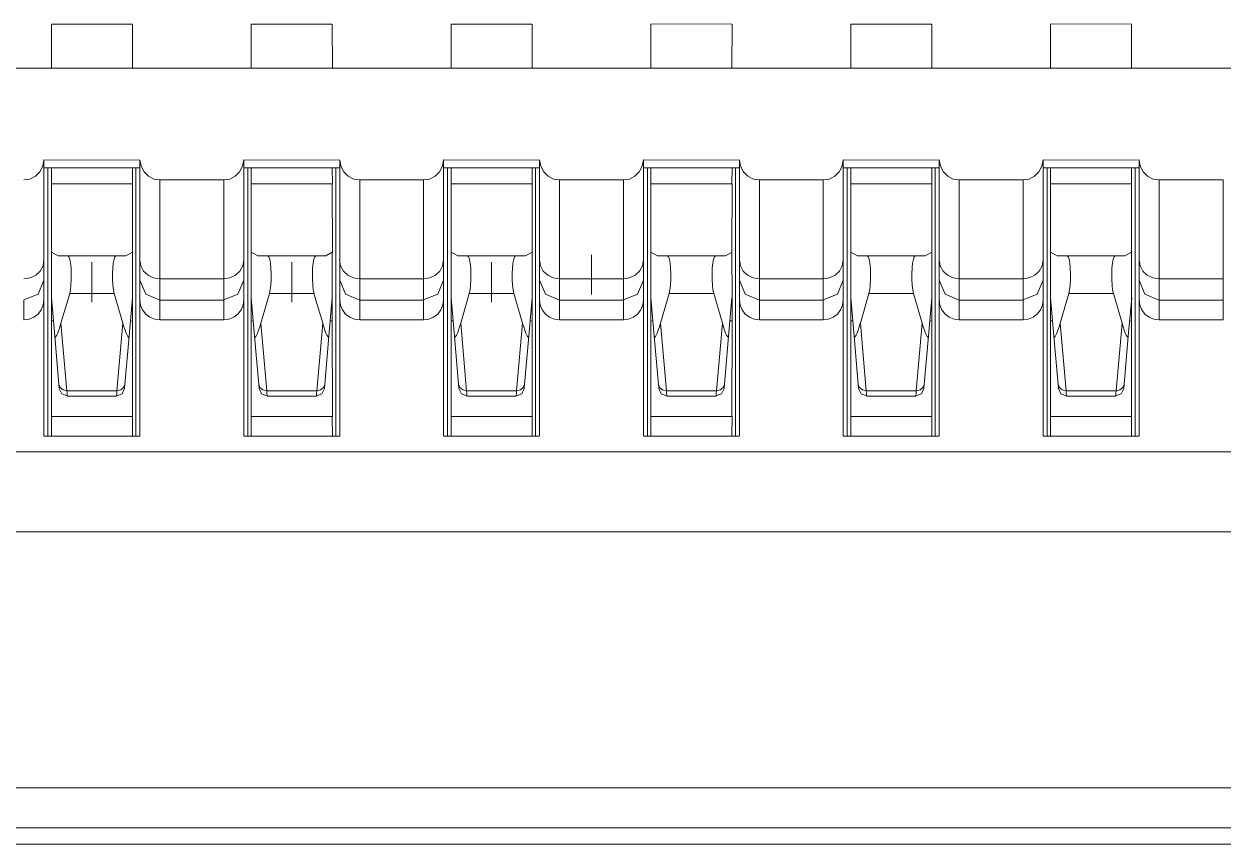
# Model space of a CAD drawing. Extents: x 88 to 882, y -532 to 166.
# Drawn here: x 235.3 to 285.3, y -143.3 to -109.1 of the extents above; entities that cross this region are included whole.
import ezdxf

# ---------------------------------------------------------------- set-up
doc = ezdxf.new("R2010")
doc.units = 0
doc.layers.add('Layer 1', color=7, linetype='BYLAYER', lineweight=5)

msp = doc.modelspace()

# ---------------------------------------------------------------- linework, layer by layer
at = {"layer": 'Layer 1'}
for p, q in [((236.41072, -109.1041), (239.794, -109.104)), ((236.41072, -110.93844), (236.411, -109.104)), ((239.79428, -110.93844), (239.794, -109.104)), ((244.74372, -109.1041), (248.127, -109.104)), ((244.74372, -110.93844), (244.744, -109.104)), ((248.12728, -110.93844), (248.127, -109.104)), ((253.07644, -109.1041), (256.46, -109.104)), ((253.07644, -110.93844), (253.077, -109.104)), ((256.46056, -110.93844), (256.46, -109.104)), ((261.41072, -110.93844), (261.41, -109.104)), ((261.41072, -109.10396), (264.794, -109.104)), ((264.79328, -110.93844), (264.794, -109.104)), ((269.74372, -109.1041), (273.127, -109.104)), ((269.74372, -110.93844), (269.744, -109.104)), ((273.12728, -110.93844), (273.127, -109.104)), ((278.07672, -109.10396), (281.46, -109.104)), ((278.07672, -110.93844), (278.077, -109.104)), ((281.46028, -110.93844), (281.46, -109.104)), ((383.52, -110.93887), (134.352, -110.938)), ((236.10096, -114.770783), (236.05016, -115.030427)), ((240.10218, -114.771445), (236.101, -114.771)), ((236.102, -118.934), (236.102, -114.771)), ((240.1018, -114.771), (240.101, -118.934)), ((240.154511, -115.030427), (240.102865, -114.770783)), ((244.434125, -114.770783), (244.383607, -115.030427)), ((248.43618, -114.771445), (244.434, -114.771)), ((244.4352, -118.93377), (244.435, -114.771)), ((248.4342, -114.771), (248.435, -118.934)), ((248.487958, -115.030427), (248.436029, -114.770783)), ((252.767569, -114.770783), (252.716769, -115.030427)), ((256.77003, -114.771445), (252.767, -114.771)), ((252.7689, -118.93377), (252.768, -114.771)), ((256.7694, -114.77123), (256.769, -118.934)), ((256.82112, -115.030427), (256.77032, -114.770783)), ((261.10073, -114.770783), (261.04993, -115.030427)), ((265.10331, -114.771445), (261.101, -114.771)), ((261.1014, -118.93377), (261.102, -114.771)), ((265.1023, -114.77123), (265.102, -118.934)), ((265.154282, -115.030427), (265.103764, -114.770783)), ((269.434174, -114.770783), (269.383374, -115.030427)), ((273.43631, -114.771445), (269.434, -114.771)), ((269.4349, -118.93377), (269.435, -114.771)), ((273.43555, -114.77123), (273.436, -118.934)), ((273.487725, -115.030427), (273.436925, -114.770783)), ((277.767335, -114.770783), (277.716535, -115.030427)), ((281.77003, -114.771445), (277.767, -114.771)), ((277.7683, -118.934), (277.768, -114.771)), ((281.7691, -114.77123), (281.769, -118.934)), ((281.820892, -115.030427), (281.770092, -114.770783)), ((235.743949, -115.448115), (235.517889, -115.563826)), ((235.926829, -115.264671), (235.743949, -115.448115)), ((236.05016, -115.030427), (235.926829, -115.264671)), ((240.1019, -115.104), (236.102, -115.104)), ((236.2683, -115.1045), (236.268, -126.272)), ((236.41072, -115.77008), (236.411, -115.104)), ((239.79428, -115.770044), (239.794, -115.104)), ((239.9346, -115.1045), (239.935, -126.272)), ((240.276995, -115.264671), (240.154511, -115.030427)), ((240.459875, -115.448115), (240.276995, -115.264671)), ((240.685935, -115.563826), (240.459875, -115.448115)), ((244.077114, -115.448115), (243.851054, -115.563826)), ((244.259994, -115.264671), (244.077114, -115.448115)), ((244.383607, -115.030427), (244.259994, -115.264671)), ((248.4342, -115.104), (244.435, -115.104)), ((244.602, -115.1045), (244.602, -126.272)), ((244.74372, -115.77008), (244.744, -115.104)), ((248.12728, -115.770044), (248.127, -115.104)), ((248.26863, -115.1045), (248.268, -126.272)), ((248.61016, -115.264671), (248.487958, -115.030427)), ((248.793322, -115.448115), (248.61016, -115.264671)), ((249.019382, -115.563826), (248.793322, -115.448115)), ((252.411405, -115.448115), (252.184216, -115.563826)), ((252.593438, -115.264671), (252.411405, -115.448115)), ((252.716769, -115.030427), (252.593438, -115.264671)), ((256.7692, -115.104), (252.768, -115.104)), ((252.9347, -115.1045), (252.935, -126.272)), ((253.07644, -115.77008), (253.077, -115.104)), ((256.46056, -115.770044), (256.46, -115.104)), ((256.6015, -115.1045), (256.602, -126.272)), ((256.943604, -115.264671), (256.82112, -115.030427)), ((257.126484, -115.448115), (256.943604, -115.264671)), ((257.352544, -115.563826), (257.126484, -115.448115)), ((260.744566, -115.448115), (260.51766, -115.563826)), ((260.926599, -115.264671), (260.744566, -115.448115)), ((261.04993, -115.030427), (260.926599, -115.264671)), ((265.103, -115.104), (261.102, -115.104)), ((261.2678, -115.1045), (261.268, -126.272)), ((261.41072, -115.77014), (261.41, -115.104)), ((264.79328, -115.770044), (264.794, -115.104)), ((264.9348, -115.1045), (264.935, -126.272)), ((265.276766, -115.264671), (265.154282, -115.030427)), ((265.459646, -115.448115), (265.276766, -115.264671)), ((265.686835, -115.563826), (265.459646, -115.448115)), ((269.07801, -115.448115), (268.850821, -115.563826)), ((269.26089, -115.264671), (269.07801, -115.448115)), ((269.383374, -115.030427), (269.26089, -115.264671)), ((273.4353, -115.104), (269.435, -115.104)), ((269.601, -115.1045), (269.601, -126.272)), ((269.74372, -115.77008), (269.744, -115.104)), ((273.12728, -115.770044), (273.127, -115.104)), ((273.26842, -115.1045), (273.268, -126.272)), ((273.609927, -115.264671), (273.487725, -115.030427)), ((273.793089, -115.448115), (273.609927, -115.264671)), ((274.020278, -115.563826), (273.793089, -115.448115)), ((277.411171, -115.448115), (277.183982, -115.563826)), ((277.594333, -115.264671), (277.411171, -115.448115)), ((277.716535, -115.030427), (277.594333, -115.264671)), ((281.7687, -115.10414), (277.768, -115.104)), ((277.9364, -115.1045), (277.936, -126.272)), ((278.07672, -115.77014), (278.077, -115.104)), ((281.46028, -115.770044), (281.46, -115.104)), ((281.6025, -115.1045), (281.603, -126.272)), ((281.944505, -115.264671), (281.820892, -115.030427)), ((282.126256, -115.448115), (281.944505, -115.264671)), ((282.352034, -115.563826), (282.126256, -115.448115)), ((235.517889, -115.563826), (235.268687, -115.603337)), ((236.410268, -115.76997), (239.794, -115.77)), ((236.41072, -118.61198), (236.411, -115.77)), ((239.79428, -118.61198), (239.794, -115.77)), ((240.935137, -115.603337), (240.685935, -115.563826)), ((240.9347, -119.721), (240.935, -115.604)), ((240.93518, -115.603555), (243.602, -115.604)), ((243.6012, -115.60338), (243.602, -119.721)), ((243.851054, -115.563826), (243.601852, -115.603337)), ((244.74372, -118.61198), (244.744, -115.77)), ((244.744007, -115.7705), (248.127, -115.77)), ((248.12728, -118.61198), (248.127, -115.77)), ((249.268302, -115.603337), (249.019382, -115.563826)), ((249.268, -119.721), (249.268, -115.604)), ((249.26818, -115.603555), (251.935, -115.604)), ((251.9351, -115.60338), (251.935, -119.721)), ((252.184216, -115.563826), (251.935296, -115.603337)), ((253.07644, -118.61198), (253.077, -115.77)), ((253.077002, -115.770496), (256.46, -115.77)), ((256.46056, -118.61198), (256.46, -115.77)), ((257.601746, -115.603337), (257.352544, -115.563826)), ((257.60118, -115.603555), (260.268, -115.604)), ((257.6013, -119.72162), (257.602, -115.604)), ((260.2684, -115.60338), (260.268, -119.721)), ((260.51766, -115.563826), (260.268458, -115.603337)), ((261.41072, -118.61198), (261.41, -115.77)), ((261.410267, -115.76997), (264.794, -115.77)), ((264.79328, -118.61198), (264.794, -115.77)), ((265.934908, -115.603337), (265.686835, -115.563826)), ((265.9342, -119.72162), (265.935, -115.604)), ((265.93518, -115.603555), (268.601, -115.604)), ((268.6009, -115.60338), (268.601, -119.721)), ((268.850821, -115.563826), (268.601619, -115.603337)), ((269.74372, -118.61198), (269.744, -115.77)), ((269.744001, -115.770496), (273.127, -115.77)), ((273.12728, -118.61198), (273.127, -115.77)), ((274.268069, -115.603337), (274.020278, -115.563826)), ((274.26786, -119.72162), (274.268, -115.604)), ((274.2679, -115.603555), (276.935, -115.604)), ((276.9345, -115.604), (276.935, -119.721)), ((277.183982, -115.563826), (276.935062, -115.603337)), ((278.07672, -118.61198), (278.077, -115.77)), ((278.077275, -115.76997), (281.46, -115.77)), ((281.46028, -118.61198), (281.46, -115.77)), ((282.603212, -115.603337), (282.352034, -115.563826)), ((282.6026, -119.72162), (282.603, -115.604)), ((282.60287, -115.603555), (285.27, -115.604)), ((285.2695, -115.60338), (285.27, -119.721)), ((236.061738, -119.176714), (236.102378, -118.934003)), ((236.10152, -119.772), (236.102, -118.934)), ((236.688, -118.77), (236.410294, -118.611956)), ((236.410294, -118.611956), (236.411, -120.509)), ((237.10482, -118.77), (236.688, -118.77)), ((237.1049, -118.77006), (239.099, -118.77)), ((237.144956, -118.806566), (237.105445, -118.769877)), ((237.181363, -118.908166), (237.144956, -118.806566)), ((237.211278, -119.069033), (237.181363, -118.908166)), ((239.023707, -118.908166), (238.992663, -119.069033)), ((239.060114, -118.806566), (239.023707, -118.908166)), ((239.099625, -118.769877), (239.060114, -118.806566)), ((239.516294, -118.770514), (239.099, -118.77)), ((239.794, -118.61247), (239.516294, -118.770514)), ((239.79428, -118.61247), (239.794, -120.509)), ((240.099436, -118.933848), (240.140076, -119.176559)), ((240.10165, -118.934), (240.101, -119.772)), ((244.392444, -119.176558), (244.433084, -118.933847)), ((244.43455, -119.772199), (244.435, -118.934)), ((244.744011, -118.611956), (244.744, -120.509)), ((245.022, -118.77), (244.744011, -118.611956)), ((245.437818, -118.76999), (245.022, -118.77)), ((245.477895, -118.807267), (245.438102, -118.770578)), ((245.4387, -118.7701), (247.432, -118.77)), ((245.514302, -118.908867), (245.477895, -118.807267)), ((245.543935, -119.069734), (245.514302, -118.908867)), ((247.356364, -118.908867), (247.325602, -119.069734)), ((247.392771, -118.807267), (247.356364, -118.908867)), ((247.432282, -118.770578), (247.392771, -118.807267)), ((247.849294, -118.770514), (247.432, -118.77)), ((248.127, -118.61247), (247.849294, -118.770514)), ((248.126548, -118.611956), (248.127, -120.509)), ((248.432501, -118.933846), (248.473423, -119.176557)), ((248.43442, -118.933801), (248.435, -119.772)), ((252.727847, -119.17671), (252.768769, -118.933999)), ((252.7688, -119.772), (252.768, -118.934)), ((253.077011, -118.611956), (253.077, -120.509)), ((253.355, -118.77), (253.077011, -118.611956)), ((253.771539, -118.76999), (253.355, -118.77)), ((253.7711, -118.7701), (255.766, -118.77)), ((253.810907, -118.807187), (253.771113, -118.770498)), ((253.847313, -118.908787), (253.810907, -118.807187)), ((253.876947, -119.069654), (253.847313, -118.908787)), ((255.689374, -118.908787), (255.658611, -119.069654)), ((255.72578, -118.807187), (255.689374, -118.908787)), ((255.765573, -118.770498), (255.72578, -118.807187)), ((256.182011, -118.770514), (255.766, -118.77)), ((256.46, -118.61247), (256.182011, -118.770514)), ((256.460548, -118.611956), (256.46, -120.509)), ((256.767261, -118.933848), (256.806772, -119.176559)), ((256.7697, -118.933801), (256.769, -119.772)), ((258.935, -118.71693), (258.935, -120.382)), ((261.058953, -119.17656), (261.099593, -118.933849)), ((261.10122, -119.772), (261.102, -118.934)), ((261.410294, -118.611956), (261.41, -120.509)), ((261.688, -118.77), (261.410294, -118.611956)), ((262.1049, -118.77006), (261.688, -118.77)), ((262.104549, -118.77052), (264.099, -118.77)), ((262.144257, -118.807273), (262.104745, -118.770584)), ((262.180663, -118.908873), (262.144257, -118.807273)), ((262.210579, -119.06974), (262.180663, -118.908873)), ((264.023008, -118.908873), (263.991963, -119.06974)), ((264.059414, -118.807273), (264.023008, -118.908873)), ((264.098925, -118.770584), (264.059414, -118.807273)), ((264.516294, -118.770514), (264.099, -118.77)), ((264.794, -118.61247), (264.516294, -118.770514)), ((264.793548, -118.611956), (264.794, -120.509)), ((265.10261, -118.934), (265.102, -119.772)), ((265.102645, -118.934), (265.143285, -119.176711)), ((269.39394, -119.17671), (269.43458, -118.933999)), ((269.43455, -119.772199), (269.435, -118.934)), ((269.744011, -118.611956), (269.744, -120.509)), ((270.022, -118.77), (269.744011, -118.611956)), ((270.43854, -118.77), (270.022, -118.77)), ((270.477395, -118.80655), (270.437602, -118.769861)), ((270.438536, -118.76999), (272.433, -118.77)), ((270.513802, -118.90815), (270.477395, -118.80655)), ((270.543435, -119.069017), (270.513802, -118.90815)), ((272.355862, -118.90815), (272.3251, -119.069017)), ((272.392268, -118.80655), (272.355862, -118.90815)), ((272.432062, -118.769861), (272.392268, -118.80655)), ((272.849294, -118.770514), (272.433, -118.77)), ((273.127, -118.61247), (272.849294, -118.770514)), ((273.1268, -118.61202), (273.127, -120.509)), ((273.435737, -118.934003), (273.47666, -119.176714)), ((273.4359, -118.934), (273.436, -119.772)), ((277.725269, -119.176561), (277.766191, -118.93385)), ((277.7687, -119.772199), (277.768, -118.934)), ((278.077294, -118.611956), (278.077, -120.509)), ((278.355, -118.77), (278.077294, -118.611956)), ((278.77154, -118.77), (278.355, -118.77)), ((278.7708, -118.77006), (280.766, -118.77)), ((278.810862, -118.807277), (278.771068, -118.770588)), ((278.847268, -118.908877), (278.810862, -118.807277)), ((278.878031, -119.069744), (278.847268, -118.908877)), ((280.689329, -118.908877), (280.659695, -119.069744)), ((280.725735, -118.807277), (280.689329, -118.908877)), ((280.765528, -118.770588), (280.725735, -118.807277)), ((281.182011, -118.770514), (280.766, -118.77)), ((281.46, -118.61247), (281.182011, -118.770514)), ((281.460276, -118.61247), (281.46, -120.509)), ((281.7694, -118.933801), (281.769, -119.772)), ((281.769191, -118.934002), (281.809831, -119.176713)), ((235.758349, -119.571825), (235.943769, -119.396847)), ((235.943769, -119.396847), (236.061738, -119.176714)), ((237.232163, -119.275055), (237.211278, -119.069033)), ((237.243169, -119.509299), (237.232163, -119.275055)), ((238.102, -120.69489), (238.102, -119.027)), ((238.971779, -119.275055), (238.961901, -119.509299)), ((238.992663, -119.069033), (238.971779, -119.275055)), ((240.140076, -119.176559), (240.259174, -119.396692)), ((240.259174, -119.396692), (240.443465, -119.57167)), ((244.090466, -119.571669), (244.274475, -119.396691)), ((244.274475, -119.396691), (244.392444, -119.176558)), ((245.56482, -119.275756), (245.543935, -119.069734)), ((245.575826, -119.51), (245.56482, -119.275756)), ((246.435, -120.69489), (246.435, -119.027)), ((247.304435, -119.275756), (247.294558, -119.51)), ((247.325602, -119.069734), (247.304435, -119.275756)), ((248.473423, -119.176557), (248.592521, -119.39669)), ((248.592521, -119.39669), (248.77653, -119.571668)), ((252.425869, -119.571821), (252.609878, -119.396843)), ((252.609878, -119.396843), (252.727847, -119.17671)), ((253.899242, -119.275676), (253.876947, -119.069654)), ((253.90912, -119.50992), (253.899242, -119.275676)), ((254.768, -120.69489), (254.768, -119.027)), ((255.637727, -119.275676), (255.627849, -119.50992)), ((255.658611, -119.069654), (255.637727, -119.275676)), ((256.806772, -119.176559), (256.92587, -119.396692)), ((256.92587, -119.396692), (257.109879, -119.57167)), ((260.756693, -119.571671), (260.940984, -119.396693)), ((260.940984, -119.396693), (261.058953, -119.17656)), ((262.232592, -119.275762), (262.210579, -119.06974)), ((262.24247, -119.510006), (262.232592, -119.275762)), ((263.971079, -119.275762), (263.961201, -119.510006)), ((263.991963, -119.06974), (263.971079, -119.275762)), ((265.143285, -119.176711), (265.261254, -119.396844)), ((265.261254, -119.396844), (265.445545, -119.571822)), ((269.091962, -119.571821), (269.275971, -119.396843)), ((269.275971, -119.396843), (269.39394, -119.17671)), ((270.565448, -119.275039), (270.543435, -119.069017)), ((270.575326, -119.509283), (270.565448, -119.275039)), ((272.303933, -119.275039), (272.294055, -119.509283)), ((272.3251, -119.069017), (272.303933, -119.275039)), ((273.47666, -119.176714), (273.594629, -119.396847)), ((273.594629, -119.396847), (273.778638, -119.571825)), ((277.423291, -119.571672), (277.6073, -119.396694)), ((277.6073, -119.396694), (277.725269, -119.176561)), ((278.899197, -119.275766), (278.878031, -119.069744)), ((278.909075, -119.51001), (278.899197, -119.275766)), ((280.637682, -119.275766), (280.627804, -119.51001)), ((280.659695, -119.069744), (280.637682, -119.275766)), ((281.809831, -119.176713), (281.9278, -119.396846)), ((281.9278, -119.396846), (282.111809, -119.571824)), ((235.268976, -119.721403), (235.526927, -119.684714)), ((235.526927, -119.684714), (235.758349, -119.571825)), ((236.102, -119.772), (235.858125, -120.360786)), ((236.102, -120.599), (236.102, -119.772)), ((237.205634, -120.178165), (237.228776, -119.98061)), ((237.228776, -119.98061), (237.24204, -119.75201)), ((237.24204, -119.75201), (237.243169, -119.509299)), ((238.961901, -119.509299), (238.96303, -119.75201)), ((238.96303, -119.75201), (238.975165, -119.98061)), ((238.975165, -119.98061), (238.998307, -120.178165)), ((240.102, -119.77209), (240.101, -120.599)), ((240.345897, -120.361231), (240.101598, -119.772445)), ((240.443465, -119.57167), (240.676016, -119.684559)), ((240.676016, -119.684559), (240.932838, -119.721248)), ((240.93528, -120.605), (240.935, -119.721)), ((243.60155, -119.721), (240.935, -119.721)), ((243.599682, -119.721247), (243.857633, -119.684558)), ((243.60155, -119.721), (243.602, -120.605)), ((243.857633, -119.684558), (244.090466, -119.571669)), ((244.435, -119.772), (244.191125, -120.360786)), ((244.43455, -120.59891), (244.435, -119.772)), ((245.538573, -120.178866), (245.561715, -119.981311)), ((245.561715, -119.981311), (245.574697, -119.752711)), ((245.574697, -119.752711), (245.575826, -119.51)), ((247.294558, -119.51), (247.295687, -119.752711)), ((247.295687, -119.752711), (247.307822, -119.981311)), ((247.307822, -119.981311), (247.330964, -120.178866)), ((248.4342, -119.77189), (248.435, -120.599)), ((248.678896, -120.361231), (248.434598, -119.772445)), ((248.77653, -119.571668), (249.009081, -119.684557)), ((249.009081, -119.684557), (249.265903, -119.721246)), ((249.268, -120.605), (249.268, -119.721)), ((251.93555, -119.721), (249.268, -119.721)), ((251.93555, -119.721), (251.935, -120.605)), ((251.935367, -119.721399), (252.193318, -119.68471)), ((252.193318, -119.68471), (252.425869, -119.571821)), ((252.768, -119.772), (252.524019, -120.360786)), ((252.768, -120.599), (252.768, -119.772)), ((253.871584, -120.178786), (253.894727, -119.981231)), ((253.894727, -119.981231), (253.907991, -119.752631)), ((253.907991, -119.752631), (253.90912, -119.50992)), ((255.627849, -119.50992), (255.628696, -119.752631)), ((255.628696, -119.752631), (255.640831, -119.981231)), ((255.640831, -119.981231), (255.665102, -120.178786)), ((256.77, -119.77189), (256.769, -120.599)), ((257.013461, -120.361231), (256.769727, -119.772445)), ((257.109879, -119.57167), (257.342712, -119.684559)), ((257.342712, -119.684559), (257.599534, -119.721248)), ((257.60128, -120.605), (257.602, -119.721)), ((260.26855, -119.721), (257.602, -119.721)), ((260.266191, -119.721249), (260.524142, -119.68456)), ((260.26855, -119.721), (260.268, -120.605)), ((260.524142, -119.68456), (260.756693, -119.571671)), ((261.102, -119.772), (260.858125, -120.360786)), ((261.101, -120.598801), (261.102, -119.772)), ((262.204934, -120.178872), (262.228076, -119.981317)), ((262.228076, -119.981317), (262.241341, -119.752717)), ((262.241341, -119.752717), (262.24247, -119.510006)), ((263.961201, -119.510006), (263.96233, -119.752717)), ((263.96233, -119.752717), (263.975594, -119.981317)), ((263.975594, -119.981317), (263.998737, -120.178872)), ((265.1022, -119.772), (265.102, -120.599)), ((265.346461, -120.361231), (265.102727, -119.772445)), ((265.445545, -119.571822), (265.678096, -119.684711)), ((265.678096, -119.684711), (265.934918, -119.7214)), ((265.93428, -120.605), (265.935, -119.721)), ((268.60155, -119.721), (265.935, -119.721)), ((268.6014, -119.721645), (268.601, -120.605)), ((268.601178, -119.721399), (268.859129, -119.68471)), ((268.859129, -119.68471), (269.091962, -119.571821)), ((269.435, -119.772), (269.191125, -120.360786)), ((269.4349, -120.59891), (269.435, -119.772)), ((270.538073, -120.178149), (270.561215, -119.980594)), ((270.561215, -119.980594), (270.574197, -119.751994)), ((270.574197, -119.751994), (270.575326, -119.509283)), ((272.294055, -119.509283), (272.295184, -119.751994)), ((272.295184, -119.751994), (272.308449, -119.980594)), ((272.308449, -119.980594), (272.331591, -120.178149)), ((273.679567, -120.361231), (273.435727, -119.772445)), ((273.4359, -119.77189), (273.436, -120.599)), ((273.778638, -119.571825), (274.011189, -119.684714)), ((274.011189, -119.684714), (274.268011, -119.721403)), ((274.268, -120.605), (274.268, -119.721)), ((276.93485, -119.721), (274.268, -119.721)), ((276.932789, -119.72125), (277.19074, -119.684561)), ((276.9348, -119.721), (276.935, -120.605)), ((277.19074, -119.684561), (277.423291, -119.571672)), ((277.768, -119.772), (277.524019, -120.360786)), ((277.7684, -120.599), (277.768, -119.772)), ((278.871539, -120.178876), (278.894682, -119.981321)), ((278.894682, -119.981321), (278.907946, -119.752721)), ((278.907946, -119.752721), (278.909075, -119.51001)), ((280.627804, -119.51001), (280.628651, -119.752721)), ((280.628651, -119.752721), (280.641915, -119.981321)), ((280.641915, -119.981321), (280.665057, -120.178876)), ((281.7686, -119.77209), (281.769, -120.599)), ((282.01298, -120.361231), (281.769034, -119.772445)), ((282.111809, -119.571824), (282.343513, -119.684713)), ((282.343513, -119.684713), (282.603157, -119.721402)), ((282.60314, -120.604355), (282.603, -119.721)), ((285.26998, -119.721), (282.603, -119.721)), ((285.27, -119.721), (285.27, -120.605)), ((235.858125, -120.360786), (235.268598, -120.604555)), ((237.173846, -120.32838), (236.81232, -121.57016)), ((237.1732, -120.32803), (239.03, -120.328)), ((237.173743, -120.327743), (237.205634, -120.178165)), ((238.998307, -120.178165), (239.030198, -120.327743)), ((239.3911, -121.56964), (239.029574, -120.32786)), ((240.935, -120.605), (240.345897, -120.361231)), ((244.191125, -120.360786), (243.601598, -120.604555)), ((245.506846, -120.32838), (245.146449, -121.57016)), ((245.5064, -120.328444), (245.538573, -120.178866)), ((245.5069, -120.32803), (247.363, -120.328)), ((247.330964, -120.178866), (247.362855, -120.328444)), ((247.724382, -121.56964), (247.362573, -120.32786)), ((249.268, -120.605), (248.678896, -120.361231)), ((252.524019, -120.360786), (251.934598, -120.604555)), ((253.840128, -120.32838), (253.479448, -121.57016)), ((253.839693, -120.328364), (253.871584, -120.178786)), ((253.8397, -120.32803), (255.697, -120.328)), ((255.665102, -120.178786), (255.696147, -120.328364)), ((256.0581, -121.56964), (255.696574, -120.32786)), ((257.602, -120.605), (257.013461, -120.361231)), ((260.858125, -120.360786), (260.268598, -120.604555)), ((262.172846, -120.32838), (261.812449, -121.57016)), ((262.173043, -120.32845), (262.204934, -120.178872)), ((262.1732, -120.32803), (264.03, -120.328)), ((263.998737, -120.178872), (264.029499, -120.32845)), ((264.3911, -121.56964), (264.029574, -120.32786)), ((265.935, -120.605), (265.346461, -120.361231)), ((269.191125, -120.360786), (268.601598, -120.604555)), ((270.506846, -120.32838), (270.146449, -121.57016)), ((270.505899, -120.327727), (270.538073, -120.178149)), ((270.5064, -120.32803), (272.363, -120.328)), ((272.331591, -120.178149), (272.362353, -120.327727)), ((272.7251, -121.56964), (272.363291, -120.32786)), ((274.268, -120.605), (273.679567, -120.361231)), ((277.524019, -120.360786), (276.934598, -120.604555)), ((278.840975, -120.32838), (278.479166, -121.57016)), ((278.8405, -120.32803), (280.697, -120.328)), ((278.840777, -120.328454), (278.871539, -120.178876)), ((280.665057, -120.178876), (280.697231, -120.328454)), ((281.0581, -121.56964), (280.697703, -120.32786)), ((282.603, -120.605), (282.01298, -120.361231)), ((235.269, -120.605), (235.268, -121.437)), ((235.990965, -121.019173), (236.073374, -120.815973)), ((236.073374, -120.815973), (236.10216, -120.598662)), ((236.10183, -126.27166), (236.102, -120.599)), ((236.411, -120.509), (236.550982, -122.11202)), ((236.411051, -121.479), (236.411, -120.509)), ((239.652438, -122.1115), (239.793549, -120.50848)), ((239.794, -121.479), (239.794, -120.509)), ((240.10165, -126.27166), (240.101, -120.599)), ((240.101574, -120.598662), (240.130079, -120.815973)), ((240.130079, -120.815973), (240.213899, -121.019173)), ((240.9348, -120.605), (243.602, -120.605)), ((240.935, -121.437555), (240.935, -120.605)), ((243.6012, -120.605), (243.602, -121.437)), ((244.324091, -121.019173), (244.406782, -120.815973)), ((244.406782, -120.815973), (244.435286, -120.598662)), ((244.4347, -126.27166), (244.435, -120.599)), ((244.744, -120.509), (244.883982, -122.11202)), ((244.744051, -121.479), (244.744, -120.509)), ((247.985437, -122.1115), (248.126548, -120.50848)), ((248.127, -121.479), (248.127, -120.509)), ((248.43417, -126.27166), (248.435, -120.599)), ((248.43553, -120.598662), (248.464316, -120.815973)), ((248.464316, -120.815973), (248.548136, -121.019173)), ((249.2678, -120.605), (251.935, -120.605)), ((249.268, -121.437555), (249.268, -120.605)), ((251.935, -120.605), (251.935, -121.437)), ((252.657257, -121.019173), (252.739948, -120.815973)), ((252.739948, -120.815973), (252.768735, -120.598662)), ((252.7688, -126.27166), (252.768, -120.599)), ((253.077, -120.509), (253.217264, -122.11202)), ((253.077051, -121.479), (253.077, -120.509)), ((256.320567, -122.1115), (256.460549, -120.50848)), ((256.46, -121.479), (256.46, -120.509)), ((256.76878, -126.27166), (256.769, -120.599)), ((256.769277, -120.598662), (256.796653, -120.815973)), ((256.796653, -120.815973), (256.880472, -121.019173)), ((257.6011, -120.605), (260.268, -120.605)), ((257.602, -121.437555), (257.602, -120.605)), ((260.26817, -120.604445), (260.268, -121.437)), ((260.990694, -121.019174), (261.073385, -120.815974)), ((261.073385, -120.815974), (261.101889, -120.598663)), ((261.10139, -126.27166), (261.102, -120.599)), ((261.41, -120.509), (261.549982, -122.11202)), ((261.410051, -121.479), (261.41, -120.509)), ((264.653567, -122.1115), (264.793549, -120.50848)), ((264.794, -121.479), (264.794, -120.509)), ((265.10278, -126.27166), (265.102, -120.599)), ((265.102725, -120.598662), (265.130383, -120.815973)), ((265.130383, -120.815973), (265.21392, -121.019173)), ((265.93428, -121.437), (265.935, -120.605)), ((265.9347, -120.605), (268.601, -120.605)), ((268.6009, -120.605), (268.601, -121.437)), ((269.324135, -121.019173), (269.407955, -120.815973)), ((269.407955, -120.815973), (269.43533, -120.598662)), ((269.43439, -126.27166), (269.435, -120.599)), ((269.744, -120.509), (269.883982, -122.11202)), ((269.744051, -121.479), (269.744, -120.509)), ((272.987284, -122.1115), (273.127266, -120.50848)), ((273.127, -121.479), (273.127, -120.509)), ((273.43533, -126.27166), (273.436, -120.599)), ((273.436154, -120.598662), (273.463812, -120.815973)), ((273.463812, -120.815973), (273.547632, -121.019173)), ((274.2677, -120.605), (276.935, -120.605)), ((274.2682, -121.437555), (274.268, -120.605)), ((276.9344, -120.604445), (276.935, -121.437)), ((277.657047, -121.019173), (277.740867, -120.815973)), ((277.740867, -120.815973), (277.768525, -120.598662)), ((277.76845, -126.27166), (277.768, -120.599)), ((278.077, -120.509), (278.216982, -122.11202)), ((278.077333, -121.479), (278.077, -120.509)), ((281.320567, -122.1115), (281.460549, -120.50848)), ((281.46, -121.479), (281.46, -120.509)), ((281.76945, -126.27166), (281.769, -120.599)), ((281.769297, -120.598662), (281.796673, -120.815973)), ((281.796673, -120.815973), (281.880493, -121.019173)), ((282.603, -121.437), (282.603, -120.605)), ((282.60315, -120.605), (285.27, -120.605)), ((285.2697, -120.605), (285.27, -121.437)), ((235.268759, -121.436861), (235.484941, -121.408639)), ((235.484941, -121.408639), (235.685319, -121.323972)), ((235.685319, -121.323972), (235.858603, -121.191328)), ((235.858603, -121.191328), (235.990965, -121.019173)), ((236.4103, -125.45551), (236.411, -121.479)), ((236.410496, -121.47898), (236.496, -121.479)), ((239.70933, -121.479844), (239.794, -121.479)), ((239.79428, -125.45551), (239.794, -121.479)), ((240.213899, -121.019173), (240.346261, -121.191328)), ((240.346261, -121.191328), (240.518134, -121.323972)), ((240.518134, -121.323972), (240.719923, -121.408639)), ((240.719923, -121.408639), (240.934976, -121.436861)), ((240.9348, -121.437199), (243.602, -121.437)), ((243.601885, -121.436861), (243.818067, -121.408639)), ((243.818067, -121.408639), (244.018727, -121.323972)), ((244.018727, -121.323972), (244.191729, -121.191328)), ((244.191729, -121.191328), (244.324091, -121.019173)), ((244.74372, -121.479844), (244.829, -121.479)), ((244.7441, -125.45551), (244.744, -121.479)), ((248.04282, -121.47898), (248.127, -121.479)), ((248.12728, -125.45551), (248.127, -121.479)), ((248.548136, -121.019173), (248.680216, -121.191328)), ((248.680216, -121.191328), (248.852371, -121.323972)), ((248.852371, -121.323972), (249.05416, -121.408639)), ((249.05416, -121.408639), (249.268931, -121.436861)), ((249.268, -121.437), (251.935, -121.437)), ((251.935333, -121.436861), (252.151233, -121.408639)), ((252.151233, -121.408639), (252.351893, -121.323972)), ((252.351893, -121.323972), (252.524895, -121.191328)), ((252.524895, -121.191328), (252.657257, -121.019173)), ((253.0766, -125.45551), (253.077, -121.479)), ((253.077214, -121.47898), (253.162, -121.479)), ((256.37561, -121.479844), (256.46, -121.479)), ((256.46056, -125.45551), (256.46, -121.479)), ((256.880472, -121.019173), (257.012834, -121.191328)), ((257.012834, -121.191328), (257.184707, -121.323972)), ((257.184707, -121.323972), (257.386496, -121.408639)), ((257.386496, -121.408639), (257.601549, -121.436861)), ((257.601, -121.437), (260.268, -121.437)), ((260.268488, -121.436862), (260.48467, -121.408639)), ((260.48467, -121.408639), (260.68533, -121.323973)), ((260.68533, -121.323973), (260.858332, -121.191329)), ((260.858332, -121.191329), (260.990694, -121.019174)), ((261.4104, -125.45551), (261.41, -121.479)), ((261.41072, -121.479844), (261.495, -121.479)), ((264.70882, -121.47898), (264.794, -121.479)), ((264.79328, -125.45551), (264.794, -121.479)), ((265.21392, -121.019173), (265.346282, -121.191328)), ((265.346282, -121.191328), (265.519284, -121.323972)), ((265.519284, -121.323972), (265.719944, -121.408639)), ((265.719944, -121.408639), (265.934997, -121.436861)), ((265.9346, -121.437199), (268.601, -121.437)), ((268.601929, -121.436861), (268.818111, -121.408639)), ((268.818111, -121.408639), (269.018771, -121.323972)), ((269.018771, -121.323972), (269.191773, -121.191328)), ((269.191773, -121.191328), (269.324135, -121.019173)), ((269.743214, -121.47898), (269.829, -121.479)), ((269.7435, -125.45551), (269.744, -121.479)), ((273.04261, -121.479844), (273.127, -121.479)), ((273.12728, -125.45551), (273.127, -121.479)), ((273.547632, -121.019173), (273.679712, -121.191328)), ((273.679712, -121.191328), (273.852996, -121.323972)), ((273.852996, -121.323972), (274.053656, -121.408639)), ((274.053656, -121.408639), (274.268427, -121.436861)), ((274.268, -121.43711), (276.935, -121.437)), ((276.935123, -121.436861), (277.151023, -121.408639)), ((277.151023, -121.408639), (277.351683, -121.323972)), ((277.351683, -121.323972), (277.524685, -121.191328)), ((277.524685, -121.191328), (277.657047, -121.019173)), ((278.0765, -125.45551), (278.077, -121.479)), ((278.077496, -121.47898), (278.162, -121.479)), ((281.37533, -121.479844), (281.46, -121.479)), ((281.46028, -125.45551), (281.46, -121.479)), ((281.880493, -121.019173), (282.012855, -121.191328)), ((282.012855, -121.191328), (282.185857, -121.323972)), ((282.185857, -121.323972), (282.385952, -121.408639)), ((282.385952, -121.408639), (282.603263, -121.436861)), ((282.6031, -121.437199), (285.27, -121.437)), ((236.675341, -121.981567), (236.636959, -122.071878)), ((236.718521, -121.865856), (236.675341, -121.981567)), ((236.764805, -121.727567), (236.718521, -121.865856)), ((236.812218, -121.569523), (236.764805, -121.727567)), ((237.058961, -124.38353), (236.812017, -121.56978)), ((239.391526, -121.56978), (239.145711, -124.38353)), ((239.439136, -121.727567), (239.391723, -121.569523)), ((239.485421, -121.865856), (239.439136, -121.727567)), ((239.52973, -121.981567), (239.485421, -121.865856)), ((239.568112, -122.071878), (239.52973, -121.981567)), ((245.00828, -121.982262), (244.969615, -122.072573)), ((245.051177, -121.866551), (245.00828, -121.982262)), ((245.097462, -121.728262), (245.051177, -121.866551)), ((245.146004, -121.570218), (245.097462, -121.728262)), ((245.391964, -124.38353), (245.146149, -121.56978)), ((247.724809, -121.56978), (247.478994, -124.38353)), ((247.772077, -121.728262), (247.724664, -121.570218)), ((247.818362, -121.866551), (247.772077, -121.728262)), ((247.862388, -121.982262), (247.818362, -121.866551)), ((247.901053, -122.072573), (247.862388, -121.982262)), ((253.341289, -121.982182), (253.302625, -122.072493)), ((253.384187, -121.866471), (253.341289, -121.982182)), ((253.430471, -121.728182), (253.384187, -121.866471)), ((253.479013, -121.570138), (253.430471, -121.728182)), ((253.725681, -124.38353), (253.479866, -121.56978)), ((256.058526, -121.56978), (255.812711, -124.38353)), ((256.106216, -121.728182), (256.057673, -121.570138)), ((256.1525, -121.866471), (256.106216, -121.728182)), ((256.195398, -121.982182), (256.1525, -121.866471)), ((256.234062, -122.072493), (256.195398, -121.982182)), ((261.674639, -121.982268), (261.636257, -122.072579)), ((261.717819, -121.866557), (261.674639, -121.982268)), ((261.764103, -121.728268), (261.717819, -121.866557)), ((261.812646, -121.570224), (261.764103, -121.728268)), ((262.058961, -124.38353), (261.813146, -121.56978)), ((264.391526, -121.56978), (264.145711, -124.38353)), ((264.439567, -121.728268), (264.391025, -121.570224)), ((264.485852, -121.866557), (264.439567, -121.728268)), ((264.529032, -121.982268), (264.485852, -121.866557)), ((264.567414, -122.072579), (264.529032, -121.982268)), ((270.007779, -121.981551), (269.969114, -122.071862)), ((270.050676, -121.86584), (270.007779, -121.981551)), ((270.096961, -121.727551), (270.050676, -121.86584)), ((270.145503, -121.569507), (270.096961, -121.727551)), ((270.391964, -124.38353), (270.146149, -121.56978)), ((272.724809, -121.56978), (272.478994, -124.38353)), ((272.772702, -121.727551), (272.724159, -121.569507)), ((272.818986, -121.86584), (272.772702, -121.727551)), ((272.861884, -121.981551), (272.818986, -121.86584)), ((272.900548, -122.071862), (272.861884, -121.981551)), ((278.341246, -121.982278), (278.302582, -122.072589)), ((278.384144, -121.866567), (278.341246, -121.982278)), ((278.430429, -121.728278), (278.384144, -121.866567)), ((278.478971, -121.570234), (278.430429, -121.728278)), ((278.724552, -124.38353), (278.478737, -121.56978)), ((281.057397, -121.56978), (280.811582, -124.38353)), ((281.106172, -121.728278), (281.05763, -121.570234)), ((281.152457, -121.866567), (281.106172, -121.728278)), ((281.195354, -121.982278), (281.152457, -121.866567)), ((281.234019, -122.072589), (281.195354, -121.982278)), ((236.550249, -122.1115), (236.726638, -124.12374)), ((236.55963, -122.1509), (236.550881, -122.111389)), ((236.578539, -122.156545), (236.55963, -122.1509)), ((236.603656, -122.131145), (236.578539, -122.156545)), ((236.636959, -122.071878), (236.603656, -122.131145)), ((239.477178, -124.12374), (239.652438, -122.1115)), ((239.601132, -122.131145), (239.568112, -122.071878)), ((239.626532, -122.156545), (239.601132, -122.131145)), ((239.644312, -122.1509), (239.626532, -122.156545)), ((239.653061, -122.111389), (239.644312, -122.1509)), ((244.893415, -122.151595), (244.883538, -122.112084)), ((244.883989, -122.11203), (245.060378, -124.12427)), ((244.911195, -122.15724), (244.893415, -122.151595)), ((244.936595, -122.13184), (244.911195, -122.15724)), ((244.969615, -122.072573), (244.936595, -122.13184)), ((247.810909, -124.12427), (247.986169, -122.11203)), ((247.934073, -122.13184), (247.901053, -122.072573)), ((247.959473, -122.15724), (247.934073, -122.13184)), ((247.976971, -122.151595), (247.959473, -122.15724)), ((247.985719, -122.112084), (247.976971, -122.151595)), ((253.226707, -122.151515), (253.216829, -122.112004)), ((253.217264, -122.112026), (253.393653, -124.124266)), ((253.244205, -122.157159), (253.226707, -122.151515)), ((253.269605, -122.131759), (253.244205, -122.157159)), ((253.302625, -122.072493), (253.269605, -122.131759)), ((256.144193, -124.124266), (256.320582, -122.112026)), ((256.267082, -122.131759), (256.234062, -122.072493)), ((256.292482, -122.157159), (256.267082, -122.131759)), ((256.310262, -122.151515), (256.292482, -122.157159)), ((256.32014, -122.112004), (256.310262, -122.151515)), ((261.560057, -122.151601), (261.550179, -122.11209)), ((261.550249, -122.1115), (261.726638, -124.12374)), ((261.577837, -122.157246), (261.560057, -122.151601)), ((261.602955, -122.131846), (261.577837, -122.157246)), ((261.636257, -122.072579), (261.602955, -122.131846)), ((264.477178, -124.12374), (264.653567, -122.1115)), ((264.600716, -122.131846), (264.567414, -122.072579)), ((264.625834, -122.157246), (264.600716, -122.131846)), ((264.643614, -122.151601), (264.625834, -122.157246)), ((264.653492, -122.11209), (264.643614, -122.151601)), ((269.892914, -122.150884), (269.883037, -122.111373)), ((269.883983, -122.112026), (270.060372, -124.124266)), ((269.910694, -122.156529), (269.892914, -122.150884)), ((269.936094, -122.131129), (269.910694, -122.156529)), ((269.969114, -122.071862), (269.936094, -122.131129)), ((272.810912, -124.124266), (272.987301, -122.112026)), ((272.933568, -122.131129), (272.900548, -122.071862)), ((272.958968, -122.156529), (272.933568, -122.131129)), ((272.976466, -122.150884), (272.958968, -122.156529)), ((272.986344, -122.111373), (272.976466, -122.150884)), ((278.226664, -122.151611), (278.216787, -122.1121)), ((278.217257, -122.1115), (278.393646, -124.12374)), ((278.244162, -122.157256), (278.226664, -122.151611)), ((278.269562, -122.131856), (278.244162, -122.157256)), ((278.302582, -122.072589), (278.269562, -122.131856)), ((281.144178, -124.12374), (281.320567, -122.1115)), ((281.267039, -122.131856), (281.234019, -122.072589)), ((281.292439, -122.157256), (281.267039, -122.131856)), ((281.310219, -122.151611), (281.292439, -122.157256)), ((281.320097, -122.1121), (281.310219, -122.151611)), ((236.778232, -124.256554), (236.726585, -124.12391)), ((236.727263, -124.123633), (236.73827, -124.256277)), ((236.73827, -124.256277), (236.742785, -124.29861)), ((236.844807, -124.512983), (236.742396, -124.2992)), ((236.899587, -124.35251), (236.778232, -124.256554)), ((237.058478, -124.383554), (236.899587, -124.35251)), ((237.058961, -124.38353), (239.146, -124.384)), ((237.067998, -124.5048), (237.059249, -124.383445)), ((239.145999, -124.383445), (239.13725, -124.5048)), ((239.304123, -124.35251), (239.145232, -124.383554)), ((239.424067, -124.256554), (239.304123, -124.35251)), ((239.462, -124.299), (239.35846, -124.513842)), ((239.477125, -124.12391), (239.424067, -124.256554)), ((239.462275, -124.29861), (239.465662, -124.256277)), ((239.465662, -124.256277), (239.477798, -124.123633)), ((245.110798, -124.256554), (245.058869, -124.12391)), ((245.059917, -124.124327), (245.070924, -124.256971)), ((245.070924, -124.256971), (245.07544, -124.299304)), ((245.178666, -124.512983), (245.076114, -124.2992)), ((245.232153, -124.35251), (245.110798, -124.256554)), ((245.390762, -124.383554), (245.232153, -124.35251)), ((245.400398, -124.5048), (245.391649, -124.383445)), ((245.391964, -124.38353), (247.479, -124.384)), ((247.478684, -124.383445), (247.469652, -124.5048)), ((247.636401, -124.35251), (247.477792, -124.383554)), ((247.756628, -124.256554), (247.636401, -124.35251)), ((247.795, -124.299), (247.691883, -124.513842)), ((247.809404, -124.12391), (247.756628, -124.256554)), ((247.795218, -124.299304), (247.798322, -124.256971)), ((247.798322, -124.256971), (247.810457, -124.124327)), ((253.444828, -124.256554), (253.393181, -124.12391)), ((253.393218, -124.124244), (253.404225, -124.256888)), ((253.404225, -124.256888), (253.408458, -124.299221)), ((253.511666, -124.512983), (253.409114, -124.2992)), ((253.566183, -124.35251), (253.444828, -124.256554)), ((253.724792, -124.383554), (253.566183, -124.35251)), ((253.734673, -124.5048), (253.725642, -124.383445)), ((253.725681, -124.38353), (255.812, -124.384)), ((255.812672, -124.383445), (255.803923, -124.5048)), ((255.970436, -124.35251), (255.811827, -124.383554)), ((256.090663, -124.256554), (255.970436, -124.35251)), ((256.129, -124.299), (256.025883, -124.513842)), ((256.143721, -124.12391), (256.090663, -124.256554)), ((256.128228, -124.299221), (256.132744, -124.256888)), ((256.132744, -124.256888), (256.14375, -124.124244)), ((261.777386, -124.256554), (261.725457, -124.12391)), ((261.726565, -124.124334), (261.737572, -124.256978)), ((261.737572, -124.256978), (261.742088, -124.299311)), ((261.844807, -124.512983), (261.742396, -124.2992)), ((261.898459, -124.35251), (261.777386, -124.256554)), ((262.05735, -124.383554), (261.898459, -124.35251)), ((262.067022, -124.5048), (262.058274, -124.383445)), ((262.058961, -124.38353), (264.145, -124.384)), ((264.145024, -124.383445), (264.136275, -124.5048)), ((264.302995, -124.35251), (264.144104, -124.383554)), ((264.423222, -124.256554), (264.302995, -124.35251)), ((264.462, -124.299), (264.359024, -124.513842)), ((264.475997, -124.12391), (264.423222, -124.256554)), ((264.461578, -124.299311), (264.466093, -124.256978)), ((264.466093, -124.256978), (264.4771, -124.124334)), ((270.110591, -124.256554), (270.058662, -124.12391)), ((270.059417, -124.123616), (270.070423, -124.25626)), ((270.070423, -124.25626), (270.074939, -124.298593)), ((270.177666, -124.512983), (270.075114, -124.2992)), ((270.231946, -124.35251), (270.110591, -124.256554)), ((270.390555, -124.383554), (270.231946, -124.35251)), ((270.400232, -124.5048), (270.391483, -124.383445)), ((270.391964, -124.38353), (272.479, -124.384)), ((272.478518, -124.383445), (272.469487, -124.5048)), ((272.6362, -124.35251), (272.477591, -124.383554)), ((272.756427, -124.256554), (272.6362, -124.35251)), ((272.795, -124.299), (272.691883, -124.513842)), ((272.809202, -124.12391), (272.756427, -124.256554)), ((272.794717, -124.298593), (272.79895, -124.25626)), ((272.79895, -124.25626), (272.809957, -124.123616)), ((278.444861, -124.256554), (278.392085, -124.12391)), ((278.39317, -124.124344), (278.404177, -124.256988)), ((278.404177, -124.256988), (278.40841, -124.299321)), ((278.511666, -124.512983), (278.409114, -124.2992)), ((278.565088, -124.35251), (278.444861, -124.256554)), ((278.723697, -124.383554), (278.565088, -124.35251)), ((278.724552, -124.38353), (280.812, -124.384)), ((278.733671, -124.5048), (278.72464, -124.383445)), ((280.81167, -124.383445), (280.802921, -124.5048)), ((280.969336, -124.35251), (280.810727, -124.383554)), ((281.090691, -124.256554), (280.969336, -124.35251)), ((281.128, -124.299), (281.024883, -124.513842)), ((281.14262, -124.12391), (281.090691, -124.256554)), ((281.12818, -124.299321), (281.132696, -124.256988)), ((281.132696, -124.256988), (281.143702, -124.124344)), ((237.063, -124.604), (236.844807, -124.512983)), ((237.072513, -124.581), (237.067998, -124.5048)), ((237.074489, -124.6064), (237.072513, -124.581)), ((239.130496, -124.60637), (237.074, -124.606)), ((239.131606, -124.581), (239.130759, -124.6064)), ((239.13725, -124.5048), (239.131606, -124.581)), ((239.35846, -124.513842), (239.139138, -124.6038)), ((245.397, -124.604), (245.178666, -124.512983)), ((245.404914, -124.581), (245.400398, -124.5048)), ((245.407171, -124.6064), (245.404914, -124.581)), ((247.463496, -124.60637), (245.408, -124.606)), ((247.46429, -124.581), (247.463161, -124.6064)), ((247.469652, -124.5048), (247.46429, -124.581)), ((247.691883, -124.513842), (247.472985, -124.6038)), ((253.73, -124.604), (253.511666, -124.512983)), ((253.738907, -124.581), (253.734673, -124.5048)), ((253.741165, -124.6064), (253.738907, -124.581)), ((255.796214, -124.60637), (253.741, -124.606)), ((255.798279, -124.581), (255.79715, -124.6064)), ((255.803923, -124.5048), (255.798279, -124.581)), ((256.025883, -124.513842), (255.806985, -124.6038)), ((262.063, -124.604), (261.844807, -124.512983)), ((262.071538, -124.581), (262.067022, -124.5048)), ((262.073514, -124.6064), (262.071538, -124.581)), ((264.130496, -124.60637), (262.074, -124.606)), ((264.13063, -124.581), (264.129784, -124.6064)), ((264.136275, -124.5048), (264.13063, -124.581)), ((264.359024, -124.513842), (264.140267, -124.6038)), ((270.396, -124.604), (270.177666, -124.512983)), ((270.404748, -124.581), (270.400232, -124.5048)), ((270.407006, -124.6064), (270.404748, -124.581)), ((272.463496, -124.60637), (270.407, -124.606)), ((272.464125, -124.581), (272.462996, -124.6064)), ((272.469487, -124.5048), (272.464125, -124.581)), ((272.691883, -124.513842), (272.472985, -124.6038)), ((278.73, -124.604), (278.511666, -124.512983)), ((278.739033, -124.581), (278.733671, -124.5048)), ((278.740162, -124.6064), (278.739033, -124.581)), ((280.796214, -124.60637), (278.741, -124.606)), ((280.797277, -124.581), (280.796148, -124.6064)), ((280.802921, -124.5048), (280.797277, -124.581)), ((281.024883, -124.513842), (280.805985, -124.6038)), ((236.41072, -126.27197), (236.411, -125.456)), ((236.41099, -125.45644), (239.794, -125.456)), ((239.79428, -126.271622), (239.794, -125.456)), ((244.7437, -125.45644), (248.127, -125.456)), ((244.744, -126.27197), (244.744, -125.456)), ((248.12728, -126.271622), (248.127, -125.456)), ((253.07644, -126.27197), (253.077, -125.456)), ((253.0767, -125.45644), (256.46, -125.456)), ((256.46056, -126.271622), (256.46, -125.456)), ((261.40999, -125.45644), (264.794, -125.456)), ((261.41, -126.27197), (261.41, -125.456)), ((264.79328, -126.271622), (264.794, -125.456)), ((269.7437, -125.45644), (273.127, -125.456)), ((269.74372, -126.27197), (269.744, -125.456)), ((273.12728, -126.271622), (273.127, -125.456)), ((278.07672, -126.27197), (278.077, -125.456)), ((278.07699, -125.45644), (281.46, -125.456)), ((281.46028, -126.271622), (281.46, -125.456)), ((240.10148, -126.272), (236.102, -126.272)), ((248.4342, -126.272), (244.435, -126.272)), ((256.76961, -126.272), (252.768, -126.272)), ((265.10261, -126.272), (261.102, -126.272)), ((273.43533, -126.272), (269.435, -126.272)), ((281.76948, -126.272), (277.768, -126.272)), ((392.351, -126.938), (125.518, -126.938)), ((123.518, -130.271), (394.352, -130.271)), ((425.6023, -140.9386), (92.2691, -140.939)), ((88.935, -142.6041), (428.935, -142.604)), ((392.6019, -143.273), (125.269, -143.273))]:
    msp.add_line(p, q, dxfattribs=at)

doc.saveas('drawing.dxf')
